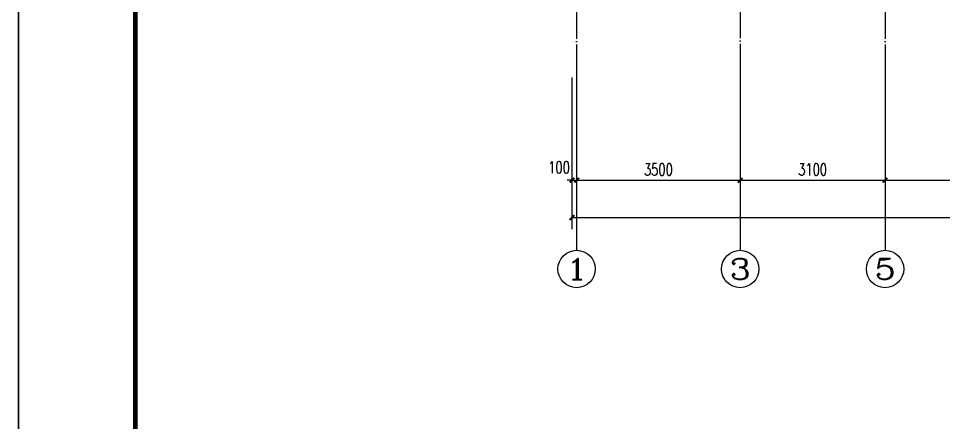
# Model space of a CAD drawing. Extents: x 393367 to 3005760, y 4998 to 826018.
# Drawn here: x 2190424 to 2210215, y 554193 to 562836 of the extents above; entities that cross this region are included whole.
import ezdxf
from ezdxf.enums import TextEntityAlignment as Align

# ---------------------------------------------------------------- set-up
doc = ezdxf.new("R2010")
doc.units = 0
doc.header["$LTSCALE"] = 1000
doc.linetypes.add('DOTE', pattern=[2.42, 2, -0.2, 0.02, -0.2])
doc.layers.get('0').update_dxf_attribs({"linetype": 'CONTINUOUS'})
doc.layers.get('Defpoints').update_dxf_attribs({"linetype": 'CONTINUOUS'})
for name, color, linetype in [('-TK', 7, 'CONTINUOUS'), ('AXIS', 3, 'CONTINUOUS'), ('AXIS_TEXT', 7, 'CONTINUOUS'), ('DOTE', 8, 'DOTE')]:
    doc.layers.add(name, color=color, linetype=linetype)
doc.layers.add('yichutu', color=7, linetype='CONTINUOUS', true_color=0xffffff, plot=False)
doc.styles.add('_TCH_AXIS', font='COMPLEX', dxfattribs={"bigfont": 'GBCBIG'})
doc.styles.add('_TCH_DIM_T3', font='SIMPLEX', dxfattribs={"width": 0.705882, "bigfont": 'GBCBIG'})
doc.styles.add('COMPLEX', font='COMPLEX')
doc.dimstyles.new('_TCH_ARCH&&100', dxfattribs={"dimtxt": 255, "dimasz": 100, "dimexe": 250, "dimexo": 300, "dimgap": 100, "dimtad": 1, "dimdec": 0, "dimzin": 0, "dimdsep": 46, "dimtxsty": '_TCH_DIM_T3', "dimblk": 'ARCHTICK', "dimcen": 0.09, "dimclrt": 7, "dimazin": 2, "dimtfac": 1, "dimtdec": 0, "dimtix": 1, "dimtmove": 2, "dimatfit": 3, "dimldrblk": 'ARCHTICK', "dimfxl": 1, "dimtolj": 1, "dimtzin": 0, "dimarcsym": 0})

# ---------------------------------------------------------------- blocks, each defined once
blk = doc.blocks.new('A1')
blk.add_lwpolyline([(0, 59400), (0, 0), (84100, 0), (84100, 59400)], close=True)
at = {"const_width": 100}
blk.add_lwpolyline([(2500, 58400), (2500, 1000), (83100, 1000), (83100, 58400)], close=True, dxfattribs=at)
blk = doc.blocks.new('_ArchTick')
at = {"color": 0, "linetype": 'ByBlock', "const_width": 0.4}
blk.add_lwpolyline([(-0.5, -0.5), (0.5, 0.5)], dxfattribs=at)
blk = doc.blocks.new('*D2797')
at = {"layer": 'AXIS', "color": 0, "lineweight": -2}
for p, q in [((2202265, 561577), (2202265, 559127)), ((2202365, 561577), (2202365, 559127)), ((2202265, 559377), (2202165, 559377)), ((2202265, 559377), (2202365, 559377)), ((2202365, 559377), (2202465, 559377))]:
    blk.add_line(p, q, dxfattribs=at)
at = {"layer": 'Defpoints', "color": 0}
for p in [(2202265, 561877), (2202365, 561877), (2202365, 559377)]:
    blk.add_point(p, dxfattribs=at)
at = {"layer": 'AXIS', "color": 0, "lineweight": -2, "xscale": 100, "yscale": 100, "zscale": 100}
blk.add_blockref('_ArchTick', (2202265, 559377), dxfattribs=at)
at = {"layer": 'AXIS', "color": 0, "lineweight": -2, "xscale": 100, "yscale": 100, "zscale": 100, "rotation": 180}
blk.add_blockref('_ArchTick', (2202365, 559377), dxfattribs=at)
at = {"layer": 'AXIS', "color": 7, "insert": (2201990, 559652), "char_height": 255, "attachment_point": 5, "style": '_TCH_DIM_T3'}
blk.add_mtext('\\A1;100', dxfattribs=at)
blk = doc.blocks.new('*D2798')
at = {"layer": 'AXIS', "color": 0, "lineweight": -2}
for p, q in [((2202365, 561577), (2202365, 559127)), ((2205865, 561577), (2205865, 559127)), ((2202365, 559377), (2205865, 559377))]:
    blk.add_line(p, q, dxfattribs=at)
at = {"layer": 'Defpoints', "color": 0}
for p in [(2202365, 561877), (2205865, 561877), (2205865, 559377)]:
    blk.add_point(p, dxfattribs=at)
at = {"layer": 'AXIS', "color": 0, "lineweight": -2, "xscale": 100, "yscale": 100, "zscale": 100, "rotation": 180}
blk.add_blockref('_ArchTick', (2202365, 559377), dxfattribs=at)
at = {"layer": 'AXIS', "color": 0, "lineweight": -2, "xscale": 100, "yscale": 100, "zscale": 100}
blk.add_blockref('_ArchTick', (2205865, 559377), dxfattribs=at)
at = {"layer": 'AXIS', "color": 7, "insert": (2204115, 559604), "char_height": 255, "attachment_point": 5, "style": '_TCH_DIM_T3'}
blk.add_mtext('\\A1;3500', dxfattribs=at)
blk = doc.blocks.new('*D2799')
at = {"layer": 'AXIS', "color": 0, "lineweight": -2}
for p, q in [((2205865, 561577), (2205865, 559127)), ((2208965, 561577), (2208965, 559127)), ((2205865, 559377), (2208965, 559377))]:
    blk.add_line(p, q, dxfattribs=at)
at = {"layer": 'Defpoints', "color": 0}
for p in [(2205865, 561877), (2208965, 561877), (2208965, 559377)]:
    blk.add_point(p, dxfattribs=at)
at = {"layer": 'AXIS', "color": 0, "lineweight": -2, "xscale": 100, "yscale": 100, "zscale": 100, "rotation": 180}
blk.add_blockref('_ArchTick', (2205865, 559377), dxfattribs=at)
at = {"layer": 'AXIS', "color": 0, "lineweight": -2, "xscale": 100, "yscale": 100, "zscale": 100}
blk.add_blockref('_ArchTick', (2208965, 559377), dxfattribs=at)
at = {"layer": 'AXIS', "color": 7, "insert": (2207415, 559604), "char_height": 255, "attachment_point": 5, "style": '_TCH_DIM_T3'}
blk.add_mtext('\\A1;3100', dxfattribs=at)
blk = doc.blocks.new('*D2800')
at = {"layer": 'AXIS', "color": 0, "lineweight": -2}
for p, q in [((2208965, 561577), (2208965, 559127)), ((2212865, 561577), (2212865, 559127)), ((2208965, 559377), (2212865, 559377))]:
    blk.add_line(p, q, dxfattribs=at)
at = {"layer": 'Defpoints', "color": 0}
for p in [(2208965, 561877), (2212865, 561877), (2212865, 559377)]:
    blk.add_point(p, dxfattribs=at)
at = {"layer": 'AXIS', "color": 0, "lineweight": -2, "xscale": 100, "yscale": 100, "zscale": 100, "rotation": 180}
blk.add_blockref('_ArchTick', (2208965, 559377), dxfattribs=at)
at = {"layer": 'AXIS', "color": 0, "lineweight": -2, "xscale": 100, "yscale": 100, "zscale": 100}
blk.add_blockref('_ArchTick', (2212865, 559377), dxfattribs=at)
at = {"layer": 'AXIS', "color": 7, "insert": (2210915, 559604), "char_height": 255, "attachment_point": 5, "style": '_TCH_DIM_T3'}
blk.add_mtext('\\A1;3900', dxfattribs=at)
blk = doc.blocks.new('*D2806')
at = {"layer": 'AXIS', "color": 0, "lineweight": -2}
for p, q in [((2202265, 561577), (2202265, 558327)), ((2257265, 561577), (2257265, 558327)), ((2202265, 558577), (2257265, 558577))]:
    blk.add_line(p, q, dxfattribs=at)
at = {"layer": 'Defpoints', "color": 0}
for p in [(2202265, 561877), (2257265, 561877), (2257265, 558577)]:
    blk.add_point(p, dxfattribs=at)
at = {"layer": 'AXIS', "color": 0, "lineweight": -2, "xscale": 100, "yscale": 100, "zscale": 100, "rotation": 180}
blk.add_blockref('_ArchTick', (2202265, 558577), dxfattribs=at)
at = {"layer": 'AXIS', "color": 0, "lineweight": -2, "xscale": 100, "yscale": 100, "zscale": 100}
blk.add_blockref('_ArchTick', (2257265, 558577), dxfattribs=at)
at = {"layer": 'AXIS', "color": 7, "insert": (2229765, 558804), "char_height": 255, "attachment_point": 5, "style": '_TCH_DIM_T3'}
blk.add_mtext('\\A1;55000', dxfattribs=at)
blk = doc.blocks.new('_axiso')
blk.add_circle((0, 0), 0.5)
at = {"layer": 'AXIS_TEXT', "style": 'COMPLEX', "width": 1.041667}
blk.add_attdef('A', text='', height=0.56, dxfattribs=at).set_placement((-0.25, -0.28), (0.25, -0.28), align=Align.FIT)
blk = doc.blocks.new('yct-841-594-84100-59400-100-1000')
at = {"layer": 'yichutu', "color": 7, "true_color": 0xffffff}
blk.add_lwpolyline([(0, 0), (0, 59400), (84100, 59400), (84100, 0)], close=True, dxfattribs=at)

msp = doc.modelspace()

# ---------------------------------------------------------------- linework, layer by layer
at = {"layer": 'AXIS'}
for p, q in [((2202365.2138, 561876.98994), (2202365.2138, 557876.98994)), ((2205865.2138, 561876.98994), (2205865.2138, 557876.98994)), ((2208965.2138, 561876.98994), (2208965.2138, 557876.98994))]:
    msp.add_line(p, q, dxfattribs=at)
at = {"layer": 'DOTE', "linetype": 'DOTE', "ltscale": 0.3}
for p, q in [((2202365.2138, 580426.98994), (2202365.2138, 561876.98994)), ((2208965.2138, 580426.98994), (2208965.2138, 561876.98994)), ((2205865.2138, 570276.98994), (2205865.2138, 561876.98994))]:
    msp.add_line(p, q, dxfattribs=at)

# ---------------------------------------------------------------- block references
at = {"layer": '-TK'}
msp.add_blockref('A1', (2190423.83801, 527962.12225), dxfattribs=at)
at = {"layer": 'AXIS'}
ref = msp.add_blockref('_axiso', (2202365.2138, 557476.98994), dxfattribs=dict(at, xscale=800, yscale=800, zscale=800))
ref.add_attrib('A', '1', dxfattribs={"layer": 'AXIS_TEXT', "height": 452.54834, "style": '_TCH_AXIS', "width": 2.333333}).set_placement((2202138.93963, 557250.71577), (2202591.48797, 557250.71577), align=Align.FIT)
ref = msp.add_blockref('_axiso', (2205865.2138, 557476.98994), dxfattribs=dict(at, xscale=800, yscale=800, zscale=800))
ref.add_attrib('A', '3', dxfattribs={"layer": 'AXIS_TEXT', "height": 452.54834, "style": '_TCH_AXIS', "width": 1.5}).set_placement((2205638.93963, 557250.71577), (2206091.48797, 557250.71577), align=Align.FIT)
ref = msp.add_blockref('_axiso', (2208965.2138, 557476.98994), dxfattribs=dict(at, xscale=800, yscale=800, zscale=800))
ref.add_attrib('A', '5', dxfattribs={"layer": 'AXIS_TEXT', "height": 452.54834, "style": '_TCH_AXIS', "width": 1.5}).set_placement((2208738.93963, 557250.71577), (2209191.48797, 557250.71577), align=Align.FIT)
at = {"layer": 'yichutu'}
msp.add_blockref('yct-841-594-84100-59400-100-1000', (2190423.83801, 527962.12225), dxfattribs=at)

# ---------------------------------------------------------------- dimensions: what is measured, and where the dimension line sits
at = {"layer": 'AXIS'}
dim = msp.add_linear_dim(base=(2202365.2138, 559376.98994), p1=(2202265.2138, 561876.98994), p2=(2202365.2138, 561876.98994), angle=0, dimstyle='_TCH_ARCH&&100', dxfattribs=at)
dim.commit()
dim.dimension.update_dxf_attribs({"geometry": '*D2797', "text_midpoint": (2201990.2138, 559651.98994), "dimtype": 161})
for p1, p2, distance, picture, middle in [((2202265.2138, 561876.98994), (2257265.2138, 561876.98994), -3300, '*D2806', (2229765.2138, 558804.48994)), ((2202365.2138, 561876.98994), (2205865.2138, 561876.98994), -2500, '*D2798', (2204115.2138, 559604.48994)), ((2205865.2138, 561876.98994), (2208965.2138, 561876.98994), -2500, '*D2799', (2207415.2138, 559604.48994)), ((2208965.2138, 561876.98994), (2212865.2138, 561876.98994), -2500, '*D2800', (2210915.2138, 559604.48994))]:
    dim = msp.add_aligned_dim(p1=p1, p2=p2, distance=distance, dimstyle='_TCH_ARCH&&100', dxfattribs=at)
    dim.commit()
    dim.dimension.update_dxf_attribs({"geometry": picture, "text_midpoint": middle})

doc.saveas('drawing.dxf')
